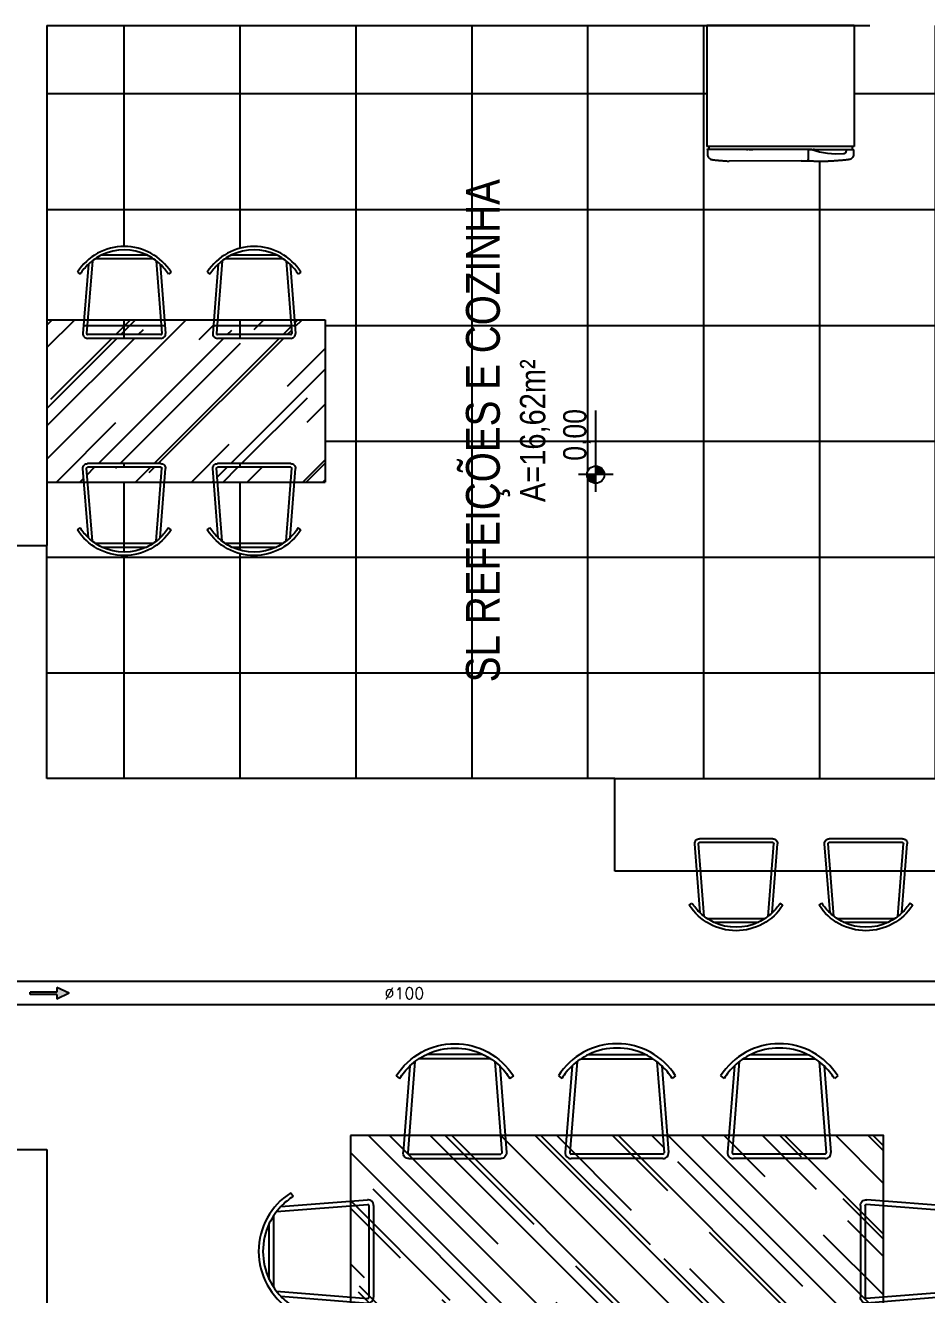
# Model space of a CAD drawing. Header units: millimetres. Extents: x 3923 to 4007, y 744 to 982.
# Drawn here: x 3966.83 to 3974.6, y 832.34 to 843.3 of the extents above; entities that cross this region are included whole.
import ezdxf
from ezdxf.enums import TextEntityAlignment as Align

# ---------------------------------------------------------------- set-up
doc = ezdxf.new("R2010")
doc.units = ezdxf.units.MM
doc.header["$LTSCALE"] = 20
doc.linetypes.add('CONTINU', pattern=[0])
for name, color, linetype in [('AF', 5, 'Continuous'), ('E-txt-g', 3, 'Continuous'), ('HIDROSSANITÁRIO', 8, 'Continuous'), ('Texto-Tubos', 7, 'Continuous'), ('TigreCad', 3, 'Continuous')]:
    doc.layers.add(name, color=color, linetype=linetype)
doc.layers.add('E-Txt-W', color=7, linetype='Continuous', lineweight=20)
doc.styles.add('F2', font='ARIALN.TTF')
doc.styles.add('REG60', font='romans.shx', dxfattribs={"width": 0.8, "height": 0.15})
doc.styles.add('REG80', font='romans.shx', dxfattribs={"width": 0.8, "height": 0.2})
doc.styles.add('TCTUBOS-TXT', font='txt.shx')

# ---------------------------------------------------------------- blocks, each defined once
blk = doc.blocks.new('TXT-AMB75')
at = {"layer": 'E-txt-g', "style": 'REG80', "width": 0.8, "flags": 8}
blk.add_attdef('TXT', text='', height=0.2, dxfattribs=at).set_placement((0.0055, 0.2964), align=Align.CENTER)
at = {"layer": 'E-Txt-W', "style": 'REG60', "width": 0.8, "flags": 8}
blk.add_attdef('TXT', text='', height=0.15, dxfattribs=at).set_placement((0.0055, 0.0271), align=Align.CENTER)
blk = doc.blocks.new('NV')
at = {"color": 4, "linetype": 'ByBlock', "ltscale": 0.5}
for p, q in [((-1.4143, -0.1421), (-1.4143, 0.1067)), ((-1.5387, -0.0177), (-0.9535, -0.0177))]:
    blk.add_line(p, q, dxfattribs=at)
at = {"color": 4, "ltscale": 2.5}
blk.add_circle((-1.4143, -0.0177), 0.0622, dxfattribs=at)
at = {"color": 4}
for points in [[(-1.4143, -0.0177), (-1.4583, 0.0263), (-1.4765, -0.0177), (-1.4717, 0.0061)], [(-1.4143, -0.0177), (-1.4143, 0.0445), (-1.4583, 0.0263), (-1.4381, 0.0398)], [(-1.4143, -0.0177), (-1.3521, -0.0177), (-1.3703, -0.0617), (-1.3568, -0.0415)], [(-1.4143, -0.0177), (-1.3703, -0.0617), (-1.4143, -0.0799), (-1.3905, -0.0752)]]:
    blk.add_solid(points, dxfattribs=at)
at = {"layer": 'E-Txt-W', "color": 4, "ltscale": 2.5, "style": 'F2'}
blk.add_attdef('COTAPISO', (-1.3058, 0.0735), '', height=0.15, dxfattribs=at)
blk = doc.blocks.new('GELAD-VS')
at = {"color": 8}
blk.add_line((-0.0958, -0.3127), (-0.0958, -0.3151), dxfattribs=at)
for points in [[(-0.2946, 0.2704), (0.3404, 0.2704)], [(-0.2946, 0.2704), (-0.2946, -0.2524)], [(0.3404, 0.2704), (0.3404, -0.2524)], [(-0.2946, -0.2524), (0.3404, -0.2524)], [(-0.2919, -0.2667), (-0.2919, -0.2864), (-0.2915, -0.2903), (-0.2907, -0.2942), (-0.2888, -0.2977), (-0.2861, -0.3011), (-0.2834, -0.3042), (-0.2799, -0.3062), (-0.276, -0.3077), (-0.2722, -0.3089), (-0.2687, -0.3093), (-0.2652, -0.3096), (-0.2613, -0.31), (-0.2578, -0.3104), (-0.254, -0.3108), (-0.2505, -0.3112), (-0.247, -0.3116), (-0.2432, -0.312), (-0.2397, -0.3124), (-0.2358, -0.3127), (-0.2323, -0.3131), (-0.2285, -0.3131), (-0.225, -0.3135), (-0.2211, -0.3139), (-0.2176, -0.3143), (-0.2138, -0.3147), (-0.2103, -0.3147), (-0.2064, -0.3151), (-0.2029, -0.3151), (-0.1991, -0.3154), (-0.1956, -0.3154), (-0.1917, -0.3158), (-0.1882, -0.3158), (-0.1844, -0.3158), (-0.1809, -0.3162), (-0.177, -0.3162), (-0.1735, -0.3162), (-0.1697, -0.3166), (-0.1662, -0.3166), (-0.1623, -0.3166), (-0.1588, -0.3166), (-0.155, -0.3166), (-0.1515, -0.3166), (-0.1476, -0.3166), (-0.1442, -0.3166), (-0.1403, -0.3166), (-0.1368, -0.3166), (-0.1329, -0.3166), (-0.1295, -0.3162), (-0.1256, -0.3162), (-0.1221, -0.3162), (-0.1182, -0.3158), (-0.1148, -0.3158), (-0.1109, -0.3158), (-0.1074, -0.3154), (-0.1039, -0.3154), (-0.1001, -0.3151), (-0.0958, -0.3151)], [(-0.2899, -0.2648), (-0.2899, -0.2648), (-0.2899, -0.2648), (-0.2899, -0.2648), (-0.2899, -0.2648), (-0.2899, -0.2648), (-0.2899, -0.2648), (-0.2907, -0.2648), (-0.2911, -0.2652), (-0.2915, -0.2659), (-0.2915, -0.2663), (-0.2915, -0.2663), (-0.2915, -0.2663), (-0.2915, -0.2663), (-0.2915, -0.2663), (-0.2915, -0.2667)], [(-0.1237, -0.2648), (-0.2899, -0.2648)], [(-0.2861, -0.2524), (-0.2861, -0.2648)], [(-0.2636, -0.2648), (-0.2636, -0.2648), (-0.2636, -0.2648), (-0.2636, -0.2648), (-0.2636, -0.2648), (-0.2636, -0.2648), (-0.2636, -0.2648), (-0.2636, -0.2648), (-0.2636, -0.2648)], [(-0.2617, -0.2667), (-0.2617, -0.2663), (-0.2621, -0.2663), (-0.2621, -0.2659), (-0.2621, -0.2659), (-0.2625, -0.2656), (-0.2625, -0.2656), (-0.2625, -0.2652), (-0.2629, -0.2652), (-0.2633, -0.2648), (-0.2633, -0.2648), (-0.2636, -0.2648), (-0.2636, -0.2648)], [(-0.2617, -0.2667), (-0.2617, -0.2687)], [(-0.249, -0.2826), (-0.2513, -0.2822), (-0.254, -0.2814), (-0.2563, -0.2799), (-0.2582, -0.2779), (-0.2598, -0.276), (-0.2609, -0.2737), (-0.2617, -0.271), (-0.2617, -0.2687)], [(-0.1124, -0.2648), (-0.1457, -0.2748), (-0.1797, -0.281), (-0.2145, -0.2837), (-0.249, -0.2826)], [(-0.1237, -0.2648), (-0.1221, -0.2648), (-0.1209, -0.2648), (-0.1194, -0.2648), (-0.119, -0.2648), (-0.1182, -0.2648)], [(-0.1209, -0.2648), (-0.1221, -0.2648)], [(-0.1182, -0.2648), (-0.1182, -0.2648)], [(-0.1124, -0.2648), (-0.1128, -0.2648), (-0.1128, -0.2648), (-0.1132, -0.2648), (-0.1136, -0.2648), (-0.114, -0.2648), (-0.1144, -0.2648), (-0.1148, -0.2648), (-0.1155, -0.2648), (-0.1163, -0.2648), (-0.1171, -0.2648), (-0.1182, -0.2648), (-0.1182, -0.2648)], [(-0.1182, -0.2648), (-0.1182, -0.2648)], [(-0.1124, -0.2648), (-0.0958, -0.2648)], [(-0.0966, -0.2648), (-0.1124, -0.2648), (-0.1124, -0.2648), (-0.1124, -0.2648), (-0.1124, -0.2648), (-0.1124, -0.2648)], [(-0.0966, -0.2648), (-0.0966, -0.2648), (-0.0966, -0.2648), (-0.0966, -0.2648), (-0.0966, -0.2648), (-0.0966, -0.2648), (-0.0966, -0.2648), (-0.0966, -0.2648), (-0.0966, -0.2648), (-0.0966, -0.2648), (-0.0966, -0.2648), (-0.0966, -0.2648), (-0.0966, -0.2648)], [(-0.0958, -0.2648), (0.3404, -0.2648)], [(-0.0958, -0.2648), (-0.0958, -0.2648), (-0.0958, -0.2648), (-0.0958, -0.2648), (-0.0958, -0.2659)], [(-0.0958, -0.2648), (-0.0958, -0.2659)], [(-0.0958, -0.2648), (-0.0958, -0.3093)], [(-0.0958, -0.2648), (-0.0958, -0.3139), (-0.0958, -0.3093)], [(-0.0958, -0.2659), (-0.0958, -0.3081)], [(-0.0958, -0.2675), (-0.0958, -0.2667)], [(-0.0656, -0.2648), (-0.0656, -0.2648), (-0.0656, -0.2648), (-0.0656, -0.2648), (-0.0656, -0.2648), (-0.0656, -0.2648), (-0.0656, -0.2648), (-0.0656, -0.2648), (-0.0656, -0.2648), (-0.0656, -0.2648), (-0.0656, -0.2648), (-0.0656, -0.2648), (-0.0656, -0.2648), (-0.0656, -0.2648), (-0.0656, -0.2648), (-0.0656, -0.2648), (-0.0656, -0.2648), (-0.0656, -0.2648), (-0.0656, -0.2648), (-0.0656, -0.2648), (-0.0656, -0.2648)], [(0.1583, -0.2648), (0.1416, -0.2648)], [(0.1424, -0.2648), (0.1583, -0.2648), (0.1583, -0.2648), (0.1583, -0.2648), (0.1583, -0.2648), (0.1583, -0.2648)], [(0.1583, -0.2648), (0.1583, -0.2648), (0.1587, -0.2648), (0.1587, -0.2648), (0.1594, -0.2648), (0.1598, -0.2648), (0.1602, -0.2648), (0.1606, -0.2648), (0.1614, -0.2648), (0.1621, -0.2648), (0.1629, -0.2648), (0.1637, -0.2648), (0.1641, -0.2648)], [(0.1641, -0.2648), (0.1641, -0.2648)], [(0.1641, -0.2648), (0.1641, -0.2648)], [(0.1691, -0.2648), (0.1679, -0.2648), (0.1668, -0.2648), (0.1652, -0.2648), (0.1648, -0.2648), (0.1641, -0.2648)], [(0.1668, -0.2648), (0.1679, -0.2648)], [(0.1691, -0.2648), (0.3358, -0.2648)], [(0.3095, -0.2648), (0.3095, -0.2648), (0.3095, -0.2648), (0.3095, -0.2648), (0.3095, -0.2648), (0.3095, -0.2648), (0.3095, -0.2648)], [(0.3319, -0.2524), (0.3319, -0.2648)], [(0.3377, -0.2663), (0.3377, -0.2663), (0.3377, -0.2663), (0.3377, -0.2663), (0.3377, -0.2663), (0.3377, -0.2663), (0.3377, -0.2663), (0.3377, -0.2659), (0.3373, -0.2652), (0.3365, -0.2648), (0.3362, -0.2648), (0.3362, -0.2648), (0.3362, -0.2648), (0.3362, -0.2648), (0.3362, -0.2648), (0.3362, -0.2648)], [(0.3377, -0.2667), (0.3377, -0.2864)], [(-0.0958, -0.3081), (-0.0958, -0.3081), (-0.0958, -0.3085)], [(-0.0958, -0.3112), (-0.0958, -0.3108), (-0.0958, -0.3108), (-0.0958, -0.3108), (-0.0958, -0.3108), (-0.0958, -0.3104), (-0.0958, -0.3104), (-0.0958, -0.31), (-0.0958, -0.31), (-0.0958, -0.31), (-0.0958, -0.3096), (-0.0958, -0.3093), (-0.0958, -0.3089), (-0.0958, -0.3089), (-0.0958, -0.3085), (-0.0958, -0.3081)], [(-0.0958, -0.3093), (-0.0958, -0.3096)], [(-0.0958, -0.31), (-0.0958, -0.3108)], [(-0.0958, -0.3108), (-0.0958, -0.3112)], [(-0.0958, -0.3112), (-0.0958, -0.3139)], [(-0.0958, -0.312), (-0.0958, -0.3124)], [(-0.0958, -0.3127), (-0.0958, -0.3131)], [(-0.0796, -0.3143), (-0.0838, -0.3143), (-0.0958, -0.3139), (-0.0958, -0.3139)], [(-0.066, -0.3143), (-0.0711, -0.3143), (-0.0796, -0.3143)], [(-0.066, -0.3143), (0.245, -0.3154)], [(0.2194, -0.3162), (0.2194, -0.3162)], [(0.2267, -0.3162), (0.2267, -0.3162)], [(0.318, -0.3089), (0.3145, -0.3093), (0.311, -0.3096), (0.3072, -0.31), (0.3037, -0.3104), (0.2998, -0.3108), (0.2963, -0.3112), (0.2925, -0.3116), (0.289, -0.312), (0.2855, -0.3124), (0.2816, -0.3127), (0.2782, -0.3131), (0.2743, -0.3131), (0.2704, -0.3135), (0.2669, -0.3139), (0.2631, -0.3143), (0.2596, -0.3147), (0.2561, -0.3147), (0.2522, -0.3151), (0.2488, -0.3151), (0.245, -0.3154)], [(0.3377, -0.2864), (0.3373, -0.2903), (0.3362, -0.2942), (0.3346, -0.2977), (0.3319, -0.3011), (0.3288, -0.3042), (0.3253, -0.3062), (0.3219, -0.3077), (0.318, -0.3089)]]:
    blk.add_lwpolyline(points, dxfattribs=at)
blk = doc.blocks.new('cadeira3')
at = {"color": 8}
for p, q in [((334.29, -201.65), (331.21, -240.97)), ((335.87, -200.51), (367.14, -200.51)), ((339.39, -198.51), (363.62, -198.51)), ((368.73, -201.65), (371.8, -240.97)), ((326.24, -207.76), (327.72, -208.87)), ((332.14, -203.49), (329.22, -240.82)), ((370.88, -203.49), (373.8, -240.82)), ((376.77, -207.76), (375.3, -208.87)), ((371.3, -241.51), (331.71, -241.51)), ((371.3, -243.51), (331.71, -243.51))]:
    blk.add_line(p, q, dxfattribs=at)
for centre, radius, start, end in [((351.51, -223.91), 29.99, 32.591, 147.409), ((351.51, -223.93), 28.15, 64.5065, 115.4935), ((351.51, -223.93), 28.15, 115.4935, 133.4739), ((351.51, -223.93), 28.15, 46.5261, 64.5065), ((351.51, -223.93), 28.15, 133.4739, 147.6689), ((351.51, -223.93), 28.15, 32.3311, 46.5261), ((331.71, -241.01), 2.5, 175.5276, 270), ((331.71, -241.01), 0.5, 175.5276, 270), ((371.3, -241.01), 2.5, 270, 4.4724), ((371.3, -241.01), 0.5, 270, 4.4724)]:
    blk.add_arc(centre, radius, start, end, dxfattribs=at)
blk = doc.blocks.new('Seta')
at = {"layer": 'AF'}
blk.add_hatch(color=256, dxfattribs=at).paths.add_polyline_path([(-0.1146, 0.0038), (-0.1146, -0.0062), (0, -0.0062), (0, -0.0266), (0.0534, -0.0012), (0, 0.0241), (0, 0.0038)])
for p, q in [((0, 0.0038), (-0.1146, 0.0038)), ((-0.1146, -0.0062), (-0.1146, 0.0038)), ((0.0534, -0.0012), (0, 0.0241)), ((0, 0.0241), (0, 0.0038)), ((0, -0.0062), (-0.1146, -0.0062)), ((0.0534, -0.0012), (0, -0.0266)), ((0, -0.0062), (0, -0.0266))]:
    blk.add_line(p, q, dxfattribs=at)

msp = doc.modelspace()

# ---------------------------------------------------------------- hatches: boundary and pattern name
at = {"layer": 'HIDROSSANITÁRIO'}
h = msp.add_hatch(dxfattribs=at)
h.set_pattern_fill('ANSI37,_O', color=8, scale=8, angle=135)
h.set_pattern_definition([(180, (4034.6798, -2297.2923), (-3e-16, -1), []), (270, (4034.6798, -2297.2923), (1, -3e-16), [])])
h.paths.add_polyline_path([(3976.513, 841.497), (3976.813, 841.497), (3976.813, 843.097), (3976.513, 843.097), (3976.513, 843.037), (3974.914, 843.037, 0.40327)])
h.paths.add_polyline_path([(3976.264, 842.668), (3976.654, 842.668), (3976.654, 841.867), (3976.264, 841.867)], flags=16)
h.paths.add_polyline_path([(3967.013, 843.297), (3967.013, 840.756), (3969.413, 840.756), (3969.413, 839.356), (3967.013, 839.356), (3967.013, 838.808), (3967.013, 836.797), (3971.913, 836.797), (3974.909, 836.797), (3974.913, 836.297), (3976.513, 836.297), (3976.513, 837.792), (3975.313, 837.799), (3975.313, 841.497), (3976.513, 841.497, -0.40327), (3974.914, 843.037), (3974.913, 843.037), (3974.913, 843.097), (3976.513, 843.097), (3976.513, 843.297), (3975.513, 843.297), (3974.113, 843.297)])
h.paths.add_polyline_path([(3972.713, 842.251), (3972.707, 842.251), (3972.707, 843.297), (3973.977, 843.297), (3973.977, 842.227), (3973.972, 842.227), (3973.972, 842.169), (3973.95, 842.14), (3973.925, 842.138), (3973.897, 842.134), (3973.874, 842.132), (3973.867, 842.131), (3973.86, 842.131), (3973.818, 842.126), (3973.794, 842.126), (3973.778, 842.124), (3973.757, 842.124), (3973.743, 842.123), (3973.72, 842.123), (3973.713, 842.123), (3973.706, 842.123), (3973.698, 842.123), (3973.691, 842.123), (3973.683, 842.123), (3973.676, 842.123), (3973.669, 842.123), (3973.662, 842.123), (3973.624, 842.123), (3973.603, 842.125), (3973.58, 842.125), (3973.58, 842.128), (3973.556, 842.128), (3973.52, 842.128), (3972.883, 842.125), (3972.862, 842.128), (3972.839, 842.13), (3972.831, 842.13), (3972.81, 842.132), (3972.799, 842.133), (3972.78, 842.135), (3972.759, 842.138), (3972.735, 842.14), (3972.713, 842.169)], flags=16)
h.paths.add_polyline_path([(3973.58, 842.227), (3973.613, 842.227), (3973.679, 842.206), (3973.747, 842.194), (3973.817, 842.189), (3973.886, 842.191), (3973.891, 842.192), (3973.896, 842.193), (3973.901, 842.196), (3973.904, 842.2), (3973.908, 842.204), (3973.91, 842.209), (3973.911, 842.214), (3973.911, 842.219), (3973.911, 842.223), (3973.911, 842.223), (3973.912, 842.223), (3973.912, 842.224), (3973.913, 842.225), (3973.913, 842.226), (3973.914, 842.226), (3973.915, 842.227), (3973.906, 842.194), (3973.886, 842.191), (3973.817, 842.189), (3973.747, 842.194), (3973.679, 842.206), (3973.58, 842.237)], flags=0)
h.paths.add_polyline_path([(3971.749, 839.495, -1), (3971.749, 839.346, -1)], flags=16)
h.paths.add_polyline_path([(3969.204, 841.168), (3969.181, 841.15, 0.062017), (3969.11, 841.236), (3969.157, 840.639, -0.437265), (3969.117, 840.596), (3968.483, 840.596, -0.437265), (3968.443, 840.639), (3968.49, 841.236, 0.062017), (3968.419, 841.15), (3968.396, 841.168, -0.547586)], flags=16)
h.paths.add_polyline_path([(3969.125, 840.628), (3968.475, 840.628), (3968.525, 841.265, -0.053349), (3968.606, 841.316, -0.226217), (3968.994, 841.316, -0.053349), (3969.076, 841.265)], flags=0)
h.paths.add_polyline_path([(3968.084, 841.168), (3968.061, 841.15, 0.062017), (3967.99, 841.236), (3968.037, 840.639, -0.437265), (3967.997, 840.596), (3967.363, 840.596, -0.437265), (3967.323, 840.639), (3967.37, 841.236, 0.062017), (3967.299, 841.15), (3967.276, 841.168, -0.547586)], flags=16)
h.paths.add_polyline_path([(3969.157, 839.473), (3969.11, 838.875, 0.062017), (3969.181, 838.961), (3969.204, 838.944, -0.547586), (3968.396, 838.944), (3968.419, 838.961, 0.062017), (3968.49, 838.875), (3968.443, 839.473, -0.437265), (3968.483, 839.516), (3969.117, 839.516, -0.437265)], flags=17)
h.paths.add_polyline_path([(3968.005, 840.628), (3967.355, 840.628), (3967.405, 841.265, -0.053349), (3967.486, 841.316, -0.226217), (3967.874, 841.316, -0.053349), (3967.956, 841.265)], flags=0)
h.paths.add_polyline_path([(3969.076, 838.846, -0.053349), (3968.994, 838.796, -0.226217), (3968.606, 838.796, -0.053349), (3968.525, 838.846), (3968.475, 839.484), (3969.125, 839.484)], flags=16)
h.paths.add_polyline_path([(3968.037, 839.473), (3967.99, 838.875, 0.062017), (3968.061, 838.961), (3968.084, 838.944, -0.547586), (3967.276, 838.944), (3967.299, 838.961, 0.062017), (3967.37, 838.875), (3967.323, 839.473, -0.437265), (3967.363, 839.516), (3967.997, 839.516, -0.437265)], flags=17)
h.paths.add_polyline_path([(3967.956, 838.846, -0.053349), (3967.874, 838.796, -0.226217), (3967.486, 838.796, -0.053349), (3967.405, 838.846), (3967.355, 839.484), (3968.005, 839.484)], flags=16)
h.paths.add_polyline_path([(3975.141, 837.697), (3976.441, 837.697), (3976.441, 836.297), (3975.141, 836.297), (3975.141, 836.383), (3975.101, 836.383), (3975.101, 836.463), (3975.141, 836.463), (3975.141, 836.597), (3975.101, 836.597), (3975.101, 836.677), (3975.141, 836.677), (3975.141, 836.85), (3975.101, 836.85), (3975.101, 836.93), (3975.141, 836.93), (3975.141, 837.064), (3975.101, 837.064), (3975.101, 837.144), (3975.141, 837.144), (3975.141, 837.317), (3975.101, 837.317), (3975.101, 837.397), (3975.141, 837.397), (3975.141, 837.531), (3975.101, 837.531), (3975.101, 837.61), (3975.141, 837.61)])
h.paths.add_polyline_path([(3976.643, 841.919), (3976.643, 842.633), (3976.261, 842.633), (3976.261, 841.919)], flags=24)
h.paths.add_polyline_path([(3971.114, 837.517), (3971.114, 842.081), (3970.452, 842.081), (3970.452, 837.517)], flags=24)
h.paths.add_polyline_path([(3971.422, 839.117), (3971.422, 840.481), (3971.027, 840.481), (3971.027, 839.117)], flags=24)
h.paths.add_polyline_path([(3971.766, 839.48), (3971.766, 840.046), (3971.406, 840.046), (3971.406, 839.48)], flags=24)
h.paths.add_polyline_path([(3972.402, 843.135), (3972.402, 843.742), (3971.798, 843.742), (3971.798, 843.135)], flags=9)
h.paths.add_polyline_path([(3972.402, 839.651), (3972.402, 840.443), (3971.798, 840.443), (3971.798, 839.651)], flags=24)
at = {"layer": 'HIDROSSANITÁRIO', "linetype": 'CONTINU'}
h = msp.add_hatch(dxfattribs=at)
h.set_pattern_fill('AR-RROOF', color=8, scale=0.02, angle=405, style=0)
h.set_pattern_definition([(45, (-6724.3578, -1073.71727), (0.431052294, 1.149472783), [7.62, -1.016, 2.54, -0.508]), (45, (-6724.05965, -1073.0599), (-0.83695987, 0.11853938), [1.524, -0.16764, 3.048, -0.381]), (45, (-6724.4835, -1073.23233), (1.627222409, 2.108564137), [4.064, -0.7112, 2.032, -0.508])])
h.paths.add_polyline_path([(3969.413, 840.756), (3969.148, 840.756), (3969.157, 840.639, -0.437265), (3969.117, 840.596), (3968.483, 840.596, -0.437265), (3968.443, 840.639), (3968.453, 840.756), (3968.028, 840.756), (3968.037, 840.639, -0.437265), (3967.997, 840.596), (3967.363, 840.596, -0.437265), (3967.323, 840.639), (3967.333, 840.756), (3967.013, 840.756), (3967.013, 839.761), (3967.013, 839.356), (3967.333, 839.356), (3967.323, 839.473, -0.437265), (3967.363, 839.516), (3967.997, 839.516, -0.437265), (3968.037, 839.473), (3968.028, 839.356), (3968.453, 839.356), (3968.443, 839.473, -0.437265), (3968.483, 839.516), (3969.117, 839.516, -0.437265), (3969.157, 839.473), (3969.148, 839.356), (3969.413, 839.356)])
h.paths.add_polyline_path([(3967.995, 840.756), (3967.365, 840.756), (3967.355, 840.636, 0.437265), (3967.363, 840.628), (3967.997, 840.628, 0.437265), (3968.005, 840.636)], flags=17)
h.paths.add_polyline_path([(3969.115, 840.756), (3968.485, 840.756), (3968.475, 840.636, 0.437265), (3968.483, 840.628), (3969.117, 840.628, 0.437265), (3969.125, 840.636)], flags=17)
h.paths.add_polyline_path([(3969.125, 839.475, 0.437265), (3969.117, 839.484), (3968.483, 839.484, 0.437265), (3968.475, 839.475), (3968.485, 839.356), (3969.115, 839.356)], flags=17)
h.paths.add_polyline_path([(3968.005, 839.475, 0.437265), (3967.997, 839.484), (3967.363, 839.484, 0.437265), (3967.355, 839.475), (3967.365, 839.356), (3967.995, 839.356)], flags=17)
h = msp.add_hatch(dxfattribs=at)
h.set_pattern_fill('AR-RROOF', color=8, scale=0.02, angle=135, style=0)
h.set_pattern_definition([(135, (5744.84555, -8993.40044), (-1.149472783, 0.431052294), [7.62, -1.016, 2.54, -0.508]), (135, (5744.1882, -8993.1023), (-0.11853938, -0.83695987), [1.524, -0.16764, 3.048, -0.381]), (135, (5744.3606, -8993.52616), (-2.108564137, 1.627222409), [4.064, -0.7112, 2.032, -0.508])])
h.paths.add_polyline_path([(3969.631, 833.716), (3969.631, 831.716), (3974.231, 831.716), (3974.231, 833.716)])

# ---------------------------------------------------------------- linework, layer by layer
at = {"layer": 'HIDROSSANITÁRIO', "color": 8, "linetype": 'Continuous'}
for p, q in [((3967.013, 843.297), (3967.013, 838.808)), ((3967.013, 843.297), (3974.113, 843.297)), ((3966.713, 838.808), (3967.013, 838.808)), ((3967.013, 836.797), (3967.013, 838.808)), ((3971.913, 836.797), (3967.013, 836.797)), ((3971.913, 835.997), (3971.913, 836.797)), ((3971.913, 836.797), (3974.909, 836.797)), ((3974.913, 835.997), (3971.913, 835.997)), ((3966.513, 833.597), (3967.013, 833.597)), ((3967.013, 833.597), (3967.013, 824.237))]:
    msp.add_line(p, q, dxfattribs=at)
at = {"layer": 'HIDROSSANITÁRIO', "color": 8}
for p, q in [((3967.013, 840.756), (3969.413, 840.756)), ((3969.413, 840.756), (3969.413, 839.356))]:
    msp.add_line(p, q, dxfattribs=at)
at = {"layer": 'HIDROSSANITÁRIO', "color": 8, "linetype": 'CONTINU'}
msp.add_line((3967.013, 839.356), (3969.413, 839.356), dxfattribs=at)
at = {"layer": 'HIDROSSANITÁRIO', "color": 8, "linetype": 'CONTINU', "elevation": 3.659}
msp.add_lwpolyline([(3969.631, 833.716), (3969.631, 831.716), (3974.231, 831.716), (3974.231, 833.716)], close=True, dxfattribs=at)
at = {"layer": 'TigreCad'}
for p, q in [((3961.851, 835.049), (3977.502, 835.049)), ((3961.851, 834.846), (3977.423, 834.846))]:
    msp.add_line(p, q, dxfattribs=at)

# ---------------------------------------------------------------- block references
at = {"layer": 'AF', "xscale": 2, "yscale": 2, "zscale": 2}
msp.add_blockref('Seta', (3967.097, 834.947), dxfattribs=at)
at = {"layer": 'HIDROSSANITÁRIO', "color": 8}
for name, p, xscale, yscale, zscale in [('GELAD-VS', (3973.388, 842.756), -2, 2, 2), ('cadeira3', (3962.056, 844.492), 0.01600000000034925, 0.01600000000034925, 0.01600000000034925), ('cadeira3', (3963.176, 844.492), 0.01600000000034925, 0.01600000000034925, 0.01600000000034925), ('cadeira3', (3977.562, 838.387, 3.659), -0.02, 0.02, 0.02), ('cadeira3', (3964.901, 838.387, 3.659), 0.02, 0.02, 0.02), ('cadeira3', (3966.301, 838.387, 3.659), 0.02, 0.02, 0.02)]:
    msp.add_blockref(name, p, dxfattribs=dict(at, xscale=xscale, yscale=yscale, zscale=zscale))
ref = msp.add_blockref('TXT-AMB75', (3971.352, 839.791, 3.659), dxfattribs=dict(at, xscale=1.458, yscale=1.458, zscale=1.458, rotation=90))
ref.add_attrib('TXT', 'SL REFEIÇÕES E COZINHA', dxfattribs={"layer": 'E-txt-g', "color": 2, "height": 0.2916, "rotation": 90, "style": 'F2'}).set_placement((3970.92, 839.799, 3.659), align=Align.CENTER)
ref.add_attrib('TXT', 'A=16,62m²', dxfattribs={"layer": 'E-Txt-W', "height": 0.2187, "rotation": 90, "style": 'F2'}).set_placement((3971.313, 839.799, 3.659), align=Align.CENTER)
ref = msp.add_blockref('NV', (3971.727, 841.117, 3.659), dxfattribs=dict(at, xscale=1.2, yscale=1.2, zscale=1.2, rotation=90))
ref.add_attrib('COTAPISO', '0,00', (3971.667, 839.54, 3.659), dxfattribs={"layer": 'E-Txt-W', "color": 4, "ltscale": 2.5, "height": 0.2, "rotation": 90, "style": 'F2'})
at = {"layer": 'HIDROSSANITÁRIO', "color": 8, "linetype": 'CONTINU', "xscale": -0.01600000000034925, "yscale": 0.01599999999998545, "zscale": 0.016, "rotation": 180}
for p in [(3962.056, 835.619), (3963.176, 835.619), (3967.335, 832.381), (3968.455, 832.381)]:
    msp.add_blockref('cadeira3', p, dxfattribs=at)
at = {"layer": 'HIDROSSANITÁRIO', "color": 8, "yscale": 0.02, "zscale": 0.02}
for p, xscale, rotation in [((3964.961, 825.686, 3.659), 0.02, 90), ((3978.902, 825.686, 3.659), -0.02, 270)]:
    msp.add_blockref('cadeira3', p, dxfattribs=dict(at, xscale=xscale, rotation=rotation))

# ---------------------------------------------------------------- texts
at = {"layer": 'Texto-Tubos', "style": 'TCTUBOS-TXT'}
msp.add_text('%%C100', height=0.1, dxfattribs=at).set_placement((3970.097, 834.894), align=Align.CENTER)

doc.saveas('drawing.dxf')
